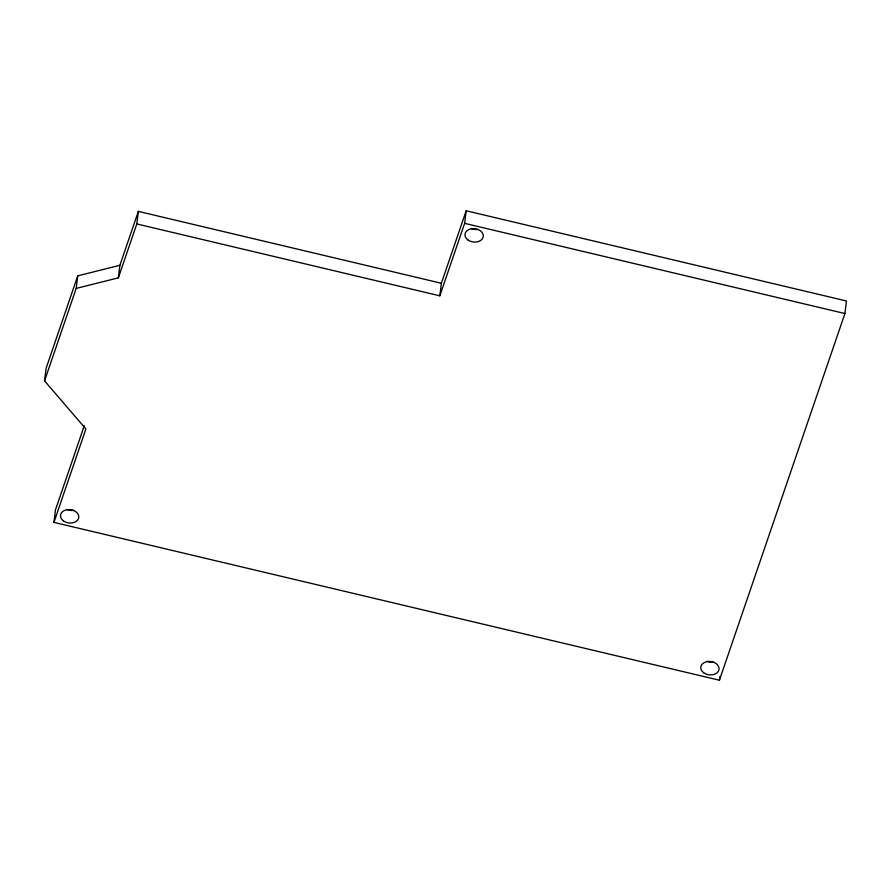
<?xml version="1.0" encoding="UTF-8"?>
<svg xmlns="http://www.w3.org/2000/svg" width="891" height="891" viewBox="0 0 891 891"><rect width="100%" height="100%" fill="white"/><g stroke="black" fill="none" stroke-linecap="round" stroke-linejoin="round"><path stroke-width="1.34" d="M441.368 283.26L466.182 210.777L846.45 300.98L844.913 313.543L719.416 680.223L53.939 522.371L85.892 429.017L44.55 380.869L46.087 368.317L77.74 275.854L119.895 265.284L138.35 211.379L441.368 283.26L439.831 295.823L136.802 223.942L138.35 211.379M44.55 380.869L76.192 288.417L77.74 275.854M53.939 522.371L55.487 509.808L84.289 425.653M76.192 288.417L118.358 277.847L119.895 265.284M439.831 295.823L464.634 223.34L466.182 210.777M719.416 680.223L719.883 676.447M118.358 277.847L136.802 223.942M464.634 223.34L844.913 313.543M478.244 229.41A9.211 6.694 7 0 1 471.272 228.441M714.014 662.225A9.211 6.694 7 0 1 707.031 661.256M73.741 510.343A9.211 6.694 7 0 1 66.758 509.385M467.797 239.857A9.211 6.694 7 0 0 483.056 237.485A9.211 6.694 7 0 0 471.584 228.775A9.211 6.694 7 0 0 467.797 239.857M703.556 672.672A9.211 6.694 7 0 0 718.814 670.299A9.211 6.694 7 0 0 707.343 661.59A9.211 6.694 7 0 0 703.556 672.672M63.294 520.79A9.211 6.694 7 0 0 78.553 518.428A9.211 6.694 7 0 0 67.081 509.719A9.211 6.694 7 0 0 63.294 520.79"/></g></svg>
